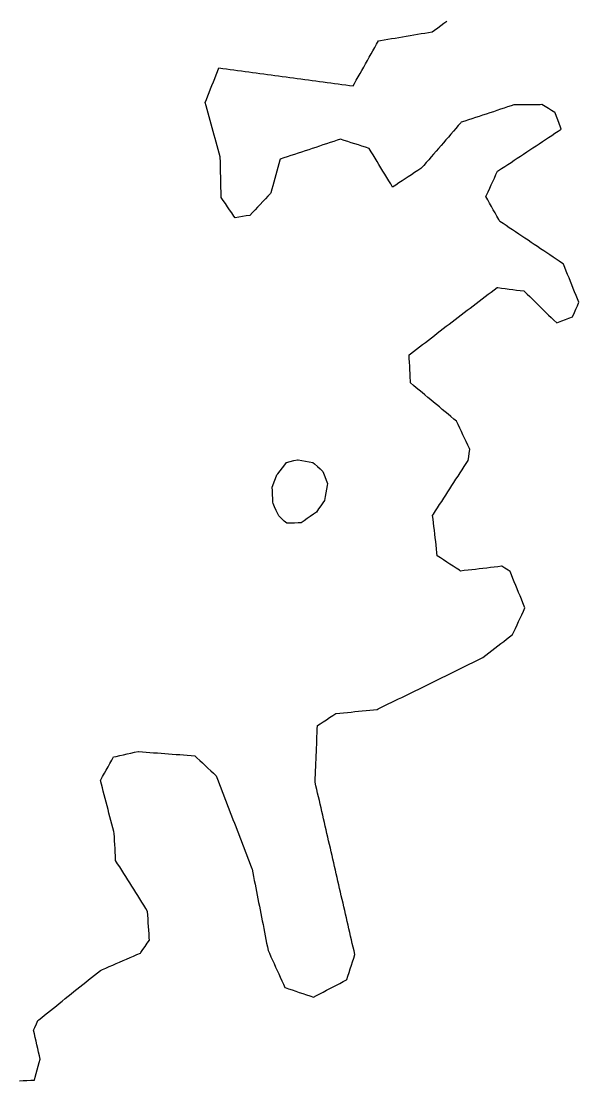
# Model space of a CAD drawing. Header units: millimetres. Extents: x 165 to 2352, y 1753 to 3323.
# Drawn here: x 684.1 to 832.4, y 1838.5 to 2120.2 of the extents above; entities that cross this region are included whole.
import ezdxf

# ---------------------------------------------------------------- set-up
doc = ezdxf.new("R2010")
doc.units = ezdxf.units.MM
for name, color, linetype in [('ALL_HOLES', 1, 'Continuous'), ('ALL_ISLANDS', 7, 'Continuous'), ('OUTLINE_ISLAND_01', 7, 'Continuous'), ('OUTLINE_ISLAND_01_HOLE_04', 1, 'Continuous')]:
    doc.layers.add(name, color=color, linetype=linetype)

msp = doc.modelspace()

# ---------------------------------------------------------------- linework, layer by layer
at = {"layer": 'ALL_HOLES'}
msp.add_lwpolyline([(754.6821, 2002.8555), (755.6469, 2003.1186), (756.6116, 2003.3817), (757.5764, 2003.6448), (757.7435, 2003.6154), (758.7285, 2003.4426), (759.7134, 2003.2697), (760.6984, 2003.0968), (761.6833, 2002.9239), (762.1337, 2002.5205), (762.8786, 2001.8533), (763.6235, 2001.1861), (764.3684, 2000.519), (764.5356, 2000.0755), (764.8886, 1999.1399), (765.2416, 1998.2042), (765.5945, 1997.2686), (765.5049, 1996.7682), (765.3287, 1995.7838), (765.1524, 1994.7995), (764.9761, 1993.8152), (764.7999, 1992.8308), (764.357, 1992.1947), (763.7856, 1991.3741), (763.2142, 1990.5534), (762.6428, 1989.7327), (762.6408, 1989.7313), (761.8231, 1989.1557), (761.0053, 1988.5802), (760.1876, 1988.0046), (759.3698, 1987.429), (758.5521, 1986.8534), (757.766, 1986.8284), (756.7665, 1986.7967), (755.767, 1986.765), (754.7675, 1986.7332), (754.0861, 1987.3431), (753.3409, 1988.0099), (752.5957, 1988.6768), (752.3304, 1989.2638), (751.9187, 1990.1751), (751.507, 1991.0864), (751.0952, 1991.9977), (751.0764, 1992.326), (751.019, 1993.3243), (750.9617, 1994.3227), (750.9043, 1995.321), (750.847, 1996.3194), (751.0304, 1996.7952), (751.3901, 1997.7283), (751.7498, 1998.6614), (752.1095, 1999.5944), (752.3481, 1999.897), (752.9675, 2000.6821), (753.5868, 2001.4672), (754.2062, 2002.2523)], close=True, dxfattribs=at)
at = {"layer": 'ALL_ISLANDS'}
msp.add_lwpolyline([(683.6343, 1838.5483), (684.6332, 1838.5964), (685.632, 1838.6444), (686.6308, 1838.6925), (687.6297, 1838.7406), (687.8379, 1839.5118), (688.0986, 1840.4772), (688.3593, 1841.4426), (688.62, 1842.4081), (688.8807, 1843.3735), (689.1414, 1844.3389), (688.9447, 1845.1898), (688.7194, 1846.1641), (688.4942, 1847.1384), (688.2689, 1848.1127), (688.0437, 1849.087), (687.8184, 1850.0613), (687.5932, 1851.0356), (687.3679, 1852.0099), (687.7091, 1852.7527), (688.1266, 1853.6614), (688.544, 1854.5701), (688.7737, 1854.7544), (689.5538, 1855.3801), (690.3338, 1856.0058), (691.1139, 1856.6315), (691.894, 1857.2572), (692.674, 1857.8829), (693.4541, 1858.5086), (694.2341, 1859.1343), (695.0142, 1859.76), (695.7943, 1860.3857), (696.5743, 1861.0114), (697.3544, 1861.6371), (698.1344, 1862.2629), (698.9145, 1862.8886), (699.6945, 1863.5143), (700.4746, 1864.14), (701.2547, 1864.7657), (702.0347, 1865.3914), (702.8148, 1866.0171), (703.5948, 1866.6428), (704.3749, 1867.2685), (705.1549, 1867.8942), (705.7047, 1868.1332), (706.6219, 1868.5317), (707.539, 1868.9303), (708.4561, 1869.3289), (709.3733, 1869.7275), (710.2904, 1870.1261), (711.2075, 1870.5247), (712.1247, 1870.9232), (713.0418, 1871.3218), (713.9589, 1871.7204), (714.8761, 1872.119), (715.7932, 1872.5176), (715.892, 1872.6574), (716.4692, 1873.4741), (717.0464, 1874.2907), (717.6235, 1875.1073), (718.2007, 1875.9239), (718.1606, 1876.5757), (718.0993, 1877.5739), (718.0379, 1878.572), (717.9766, 1879.5701), (717.9152, 1880.5682), (717.8539, 1881.5663), (717.7926, 1882.5644), (717.7312, 1883.5626), (717.2173, 1884.3789), (716.6846, 1885.2252), (716.1518, 1886.0714), (715.6191, 1886.9177), (715.0863, 1887.764), (714.5535, 1888.6102), (714.0208, 1889.4565), (713.488, 1890.3028), (712.9553, 1891.1491), (712.4225, 1891.9953), (711.8898, 1892.8416), (711.357, 1893.6879), (710.8243, 1894.5341), (710.2915, 1895.3804), (709.7588, 1896.2267), (709.226, 1897.073), (709.213, 1897.3231), (709.1612, 1898.3218), (709.1093, 1899.3205), (709.0575, 1900.3191), (709.0056, 1901.3178), (708.9537, 1902.3164), (708.9019, 1903.3151), (708.85, 1904.3137), (708.7109, 1904.847), (708.4584, 1905.8146), (708.2059, 1906.7822), (707.9533, 1907.7498), (707.7008, 1908.7174), (707.4483, 1909.685), (707.1958, 1910.6526), (706.9433, 1911.6202), (706.6908, 1912.5878), (706.4383, 1913.5554), (706.1858, 1914.523), (705.9333, 1915.4906), (705.6808, 1916.4582), (705.4283, 1917.4258), (705.1758, 1918.3934), (705.2534, 1918.5321), (705.7418, 1919.4048), (706.2301, 1920.2775), (706.7184, 1921.1501), (707.2067, 1922.0228), (707.695, 1922.8955), (708.1833, 1923.7681), (708.6716, 1924.6408), (709.338, 1924.7872), (710.3147, 1925.0018), (711.2914, 1925.2164), (712.2681, 1925.4311), (713.2448, 1925.6457), (714.2215, 1925.8603), (715.1982, 1926.0749), (715.3264, 1926.0652), (716.3236, 1925.9898), (717.3207, 1925.9144), (718.3179, 1925.839), (719.315, 1925.7635), (720.3122, 1925.6881), (721.3093, 1925.6127), (722.3065, 1925.5373), (723.3036, 1925.4619), (724.3008, 1925.3865), (725.2979, 1925.3111), (726.2951, 1925.2357), (727.2922, 1925.1603), (728.2894, 1925.0848), (729.2865, 1925.0094), (730.2837, 1924.934), (730.858, 1924.3939), (731.5865, 1923.7089), (732.315, 1923.0238), (733.0435, 1922.3387), (733.772, 1921.6537), (734.5005, 1920.9686), (735.2289, 1920.2836), (735.9574, 1919.5985), (736.112, 1919.1986), (736.4724, 1918.2658), (736.8329, 1917.333), (737.1933, 1916.4003), (737.5538, 1915.4675), (737.9142, 1914.5347), (738.2747, 1913.6019), (738.6351, 1912.6691), (738.9956, 1911.7364), (739.356, 1910.8036), (739.7164, 1909.8708), (740.0769, 1908.938), (740.4373, 1908.0052), (740.7978, 1907.0725), (741.1582, 1906.1397), (741.5187, 1905.2069), (741.8791, 1904.2741), (742.2396, 1903.3413), (742.6, 1902.4086), (742.9605, 1901.4758), (743.3209, 1900.543), (743.6814, 1899.6102), (744.0418, 1898.6774), (744.4023, 1897.7447), (744.7627, 1896.8119), (745.1232, 1895.8791), (745.4836, 1894.9463), (745.5181, 1894.7714), (745.7117, 1893.7903), (745.9053, 1892.8093), (746.0989, 1891.8282), (746.2925, 1890.8471), (746.4861, 1889.866), (746.6797, 1888.8849), (746.8733, 1887.9039), (747.0669, 1886.9228), (747.2604, 1885.9417), (747.454, 1884.9606), (747.6476, 1883.9795), (747.8412, 1882.9984), (748.0348, 1882.0174), (748.2284, 1881.0363), (748.422, 1880.0552), (748.6156, 1879.0741), (748.8092, 1878.093), (749.0028, 1877.1119), (749.1964, 1876.1309), (749.39, 1875.1498), (749.5835, 1874.1687), (749.7771, 1873.1876), (750.1195, 1872.437), (750.5345, 1871.5272), (750.9495, 1870.6174), (751.3645, 1869.7076), (751.7794, 1868.7977), (752.1944, 1867.8879), (752.6094, 1866.9781), (753.0244, 1866.0683), (753.4394, 1865.1584), (753.8544, 1864.2486), (754.2694, 1863.3388), (754.2746, 1863.337), (755.2218, 1863.0164), (756.169, 1862.6958), (757.1162, 1862.3751), (758.0634, 1862.0545), (759.0106, 1861.7339), (759.9578, 1861.4133), (760.905, 1861.0927), (761.8522, 1860.772), (762.6897, 1861.2088), (763.5763, 1861.6713), (764.4629, 1862.1338), (765.3496, 1862.5962), (766.2362, 1863.0587), (767.1228, 1863.5212), (768.0095, 1863.9836), (768.8961, 1864.4461), (769.7828, 1864.9086), (770.6694, 1865.371), (770.6963, 1865.4537), (771.0059, 1866.4045), (771.3155, 1867.3554), (771.6251, 1868.3063), (771.9347, 1869.2571), (772.2444, 1870.208), (772.554, 1871.1589), (772.8636, 1872.1097), (772.853, 1872.1555), (772.6282, 1873.1299), (772.4033, 1874.1043), (772.1785, 1875.0787), (771.9536, 1876.0531), (771.7287, 1877.0275), (771.5039, 1878.0019), (771.279, 1878.9763), (771.0542, 1879.9507), (770.8293, 1880.9251), (770.6045, 1881.8994), (770.3796, 1882.8738), (770.1548, 1883.8482), (769.9299, 1884.8226), (769.7051, 1885.797), (769.4802, 1886.7714), (769.2554, 1887.7458), (769.0305, 1888.7202), (768.8057, 1889.6946), (768.5808, 1890.669), (768.3559, 1891.6434), (768.1311, 1892.6178), (767.9062, 1893.5922), (767.6814, 1894.5665), (767.4565, 1895.5409), (767.2317, 1896.5153), (767.0068, 1897.4897), (766.782, 1898.4641), (766.5571, 1899.4385), (766.3323, 1900.4129), (766.1074, 1901.3873), (765.8826, 1902.3617), (765.6577, 1903.3361), (765.4329, 1904.3105), (765.208, 1905.2849), (764.9831, 1906.2593), (764.7583, 1907.2337), (764.5334, 1908.208), (764.3086, 1909.1824), (764.0837, 1910.1568), (763.8589, 1911.1312), (763.634, 1912.1056), (763.4092, 1913.08), (763.1843, 1914.0544), (762.9595, 1915.0288), (762.7346, 1916.0032), (762.5098, 1916.9776), (762.2849, 1917.952), (762.2872, 1918.0084), (762.3285, 1919.0076), (762.3698, 1920.0067), (762.411, 1921.0059), (762.4523, 1922.005), (762.4936, 1923.0042), (762.5349, 1924.0033), (762.5761, 1925.0025), (762.6174, 1926.0016), (762.6587, 1927.0008), (762.6999, 1927.9999), (762.7412, 1928.9991), (762.7825, 1929.9982), (762.8237, 1930.9973), (762.865, 1931.9965), (762.9063, 1932.9956), (763.6185, 1933.4541), (764.4594, 1933.9954), (765.3002, 1934.5366), (766.1411, 1935.0779), (766.9819, 1935.6192), (767.8228, 1936.1604), (767.8702, 1936.1652), (768.8651, 1936.266), (769.86, 1936.3668), (770.8549, 1936.4676), (771.8498, 1936.5684), (772.8448, 1936.6692), (773.8397, 1936.77), (774.8346, 1936.8708), (775.8295, 1936.9716), (776.8244, 1937.0724), (777.8193, 1937.1732), (778.8142, 1937.274), (779.0557, 1937.3924), (779.9537, 1937.8324), (780.8517, 1938.2724), (781.7497, 1938.7124), (782.6477, 1939.1524), (783.5457, 1939.5924), (784.4437, 1940.0324), (785.3417, 1940.4724), (786.2397, 1940.9124), (787.1377, 1941.3524), (788.0357, 1941.7924), (788.9337, 1942.2324), (789.8317, 1942.6724), (790.7297, 1943.1124), (791.6277, 1943.5524), (792.5257, 1943.9924), (793.4237, 1944.4324), (794.3217, 1944.8724), (795.2197, 1945.3124), (796.1177, 1945.7524), (797.0157, 1946.1924), (797.9137, 1946.6325), (798.8117, 1947.0725), (799.7097, 1947.5125), (800.6077, 1947.9525), (801.5057, 1948.3925), (802.4037, 1948.8325), (803.3017, 1949.2725), (804.1996, 1949.7125), (805.0976, 1950.1525), (805.9956, 1950.5925), (806.8936, 1951.0325), (806.9213, 1951.054), (807.7101, 1951.6687), (808.4989, 1952.2834), (809.2876, 1952.898), (810.0764, 1953.5127), (810.8652, 1954.1274), (811.654, 1954.742), (812.4428, 1955.3567), (813.2316, 1955.9714), (814.0204, 1956.586), (814.8091, 1957.2007), (815.1406, 1957.9067), (815.5655, 1958.8119), (815.9905, 1959.7171), (816.4154, 1960.6223), (816.8404, 1961.5275), (817.2653, 1962.4328), (817.6903, 1963.338), (818.1152, 1964.2432), (817.9378, 1964.6741), (817.5572, 1965.5988), (817.1765, 1966.5235), (816.7958, 1967.4483), (816.4152, 1968.373), (816.0345, 1969.2977), (815.6539, 1970.2224), (815.2732, 1971.1471), (814.8926, 1972.0718), (814.5119, 1972.9966), (814.1312, 1973.9213), (813.632, 1974.2348), (812.7851, 1974.7666), (811.9383, 1975.2984), (811.9052, 1975.2946), (810.9118, 1975.1801), (809.9184, 1975.0656), (808.925, 1974.9511), (807.9315, 1974.8365), (806.9381, 1974.722), (805.9447, 1974.6075), (804.9513, 1974.493), (803.9579, 1974.3785), (802.9644, 1974.264), (801.971, 1974.1494), (800.9776, 1974.0349), (800.6528, 1974.2471), (799.8157, 1974.7942), (798.9786, 1975.3412), (798.1415, 1975.8882), (797.3043, 1976.4352), (796.4672, 1976.9822), (795.6301, 1977.5292), (794.793, 1978.0762), (794.6966, 1978.9102), (794.5819, 1979.9035), (794.4671, 1980.8969), (794.3524, 1981.8903), (794.2376, 1982.8837), (794.1229, 1983.8771), (794.0081, 1984.8705), (793.8934, 1985.8639), (793.7786, 1986.8573), (793.6639, 1987.8507), (793.5491, 1988.8441), (793.7786, 1989.1985), (794.3222, 1990.0379), (794.8657, 1990.8773), (795.4092, 1991.7167), (795.9527, 1992.5561), (796.4963, 1993.3955), (797.0398, 1994.2349), (797.5833, 1995.0742), (798.1269, 1995.9136), (798.6704, 1996.753), (799.2139, 1997.5924), (799.7575, 1998.4318), (800.301, 1999.2712), (800.8445, 2000.1106), (801.3881, 2000.95), (801.9316, 2001.7894), (802.4751, 2002.6287), (803.0187, 2003.4681), (803.1576, 2004.3871), (803.3071, 2005.3759), (803.4566, 2006.3646), (803.3272, 2006.6376), (802.899, 2007.5412), (802.4707, 2008.4449), (802.0424, 2009.3485), (801.6141, 2010.2522), (801.1858, 2011.1558), (800.7576, 2012.0594), (800.3293, 2012.9631), (799.901, 2013.8667), (799.1952, 2014.4528), (798.4258, 2015.0916), (797.6564, 2015.7304), (796.887, 2016.3692), (796.1176, 2017.0079), (795.3482, 2017.6467), (794.5789, 2018.2855), (793.8095, 2018.9243), (793.0401, 2019.5631), (792.2707, 2020.2019), (791.5013, 2020.8407), (790.732, 2021.4795), (789.9626, 2022.1183), (789.1932, 2022.757), (788.4238, 2023.3958), (787.6544, 2024.0346), (787.6306, 2024.5318), (787.5826, 2025.5306), (787.5346, 2026.5295), (787.4867, 2027.5283), (787.4387, 2028.5272), (787.3907, 2029.526), (787.3428, 2030.5249), (787.2948, 2031.5237), (787.6451, 2031.7919), (788.4392, 2032.3996), (789.2334, 2033.0074), (790.0275, 2033.6152), (790.8216, 2034.223), (791.6157, 2034.8307), (792.4098, 2035.4385), (793.2039, 2036.0463), (793.998, 2036.6541), (794.7921, 2037.2618), (795.5862, 2037.8696), (796.3803, 2038.4774), (797.1744, 2039.0852), (797.9686, 2039.6929), (798.7627, 2040.3007), (799.5568, 2040.9085), (800.3509, 2041.5163), (801.145, 2042.124), (801.9391, 2042.7318), (802.7332, 2043.3396), (803.5273, 2043.9474), (804.3214, 2044.5551), (805.1155, 2045.1629), (805.9096, 2045.7707), (806.7038, 2046.3785), (807.4979, 2046.9862), (808.292, 2047.594), (809.0861, 2048.2018), (809.8802, 2048.8096), (810.6743, 2049.4173), (810.9003, 2049.3879), (811.8919, 2049.2588), (812.8835, 2049.1296), (813.8751, 2049.0005), (814.8668, 2048.8713), (815.8584, 2048.7422), (816.85, 2048.613), (817.8416, 2048.4839), (817.9537, 2048.3746), (818.6696, 2047.6764), (819.3854, 2046.9781), (820.1013, 2046.2799), (820.8172, 2045.5817), (821.5331, 2044.8835), (822.2489, 2044.1852), (822.9648, 2043.487), (823.6807, 2042.7888), (824.3966, 2042.0906), (825.1124, 2041.3923), (825.8283, 2040.6941), (826.5442, 2039.9959), (827.0042, 2040.1676), (827.9411, 2040.5172), (828.878, 2040.8668), (829.8149, 2041.2164), (830.7518, 2041.566), (830.8551, 2041.8062), (831.2501, 2042.7249), (831.645, 2043.6436), (832.04, 2044.5623), (832.435, 2045.481), (832.0766, 2046.3697), (831.7026, 2047.2971), (831.3286, 2048.2246), (830.9546, 2049.152), (830.5806, 2050.0794), (830.2066, 2051.0068), (829.8326, 2051.9343), (829.4586, 2052.8617), (829.0846, 2053.7891), (828.7106, 2054.7165), (828.3365, 2055.644), (828.0661, 2055.8253), (827.2355, 2056.3822), (826.4049, 2056.9391), (825.5743, 2057.496), (824.7437, 2058.0528), (823.9131, 2058.6097), (823.0825, 2059.1666), (822.2519, 2059.7235), (821.4213, 2060.2804), (820.5907, 2060.8373), (819.7601, 2061.3941), (818.9296, 2061.951), (818.099, 2062.5079), (817.2684, 2063.0648), (816.4378, 2063.6217), (815.6072, 2064.1785), (814.7766, 2064.7354), (813.946, 2065.2923), (813.1154, 2065.8492), (812.2848, 2066.4061), (811.4542, 2066.963), (811.1599, 2067.4824), (810.6668, 2068.3524), (810.1738, 2069.2224), (809.6807, 2070.0924), (809.1877, 2070.9624), (808.6946, 2071.8324), (808.2016, 2072.7024), (807.7085, 2073.5724), (807.886, 2073.9568), (808.3052, 2074.8647), (808.7243, 2075.7726), (809.1435, 2076.6805), (809.5626, 2077.5885), (809.9818, 2078.4964), (810.4009, 2079.4043), (810.8201, 2080.3122), (811.0584, 2080.4696), (811.8929, 2081.0205), (812.7274, 2081.5715), (813.5619, 2082.1225), (814.3965, 2082.6735), (815.231, 2083.2245), (816.0655, 2083.7755), (816.9, 2084.3264), (817.7345, 2084.8774), (818.569, 2085.4284), (819.4036, 2085.9794), (820.2381, 2086.5304), (821.0726, 2087.0814), (821.9071, 2087.6323), (822.7416, 2088.1833), (823.5761, 2088.7343), (824.4107, 2089.2853), (825.2452, 2089.8363), (826.0797, 2090.3873), (826.9142, 2090.9382), (827.7487, 2091.4892), (827.5448, 2092.0512), (827.2037, 2092.9912), (826.8626, 2093.9312), (826.5215, 2094.8713), (826.1804, 2095.8113), (826.0269, 2095.9059), (825.1757, 2096.4306), (824.3244, 2096.9554), (823.4731, 2097.4801), (822.6219, 2098.0049), (822.1111, 2097.9997), (821.1112, 2097.9895), (820.1112, 2097.9794), (819.1113, 2097.9692), (818.1113, 2097.959), (817.1114, 2097.9489), (816.1114, 2097.9387), (815.1115, 2097.9286), (814.4437, 2097.7078), (813.4942, 2097.3939), (812.5448, 2097.08), (811.5953, 2096.766), (810.6459, 2096.4521), (809.6964, 2096.1382), (808.747, 2095.8243), (807.7975, 2095.5104), (806.8481, 2095.1965), (805.8986, 2094.8826), (804.9492, 2094.5686), (803.9997, 2094.2547), (803.0503, 2093.9408), (802.1008, 2093.6269), (801.1514, 2093.313), (801.0354, 2093.1798), (800.3787, 2092.4257), (799.7219, 2091.6716), (799.0652, 2090.9175), (798.4085, 2090.1633), (797.7517, 2089.4092), (797.095, 2088.6551), (796.4383, 2087.901), (795.7815, 2087.1468), (795.1248, 2086.3927), (794.4681, 2085.6386), (793.8113, 2084.8845), (793.1546, 2084.1303), (792.4979, 2083.3762), (791.8411, 2082.6221), (791.1844, 2081.868), (790.5277, 2081.1138), (790.4201, 2081.043), (789.585, 2080.4929), (788.75, 2079.9428), (787.9149, 2079.3926), (787.0798, 2078.8425), (786.2447, 2078.2924), (785.4096, 2077.7423), (784.5745, 2077.1922), (783.7394, 2076.6421), (782.9043, 2076.0919), (782.3879, 2076.9434), (781.8694, 2077.7984), (781.3508, 2078.6534), (780.8322, 2079.5085), (780.3136, 2080.3635), (779.7951, 2081.2185), (779.2765, 2082.0736), (778.7579, 2082.9286), (778.2393, 2083.7836), (777.7208, 2084.6387), (777.2022, 2085.4937), (776.6836, 2086.3487), (776.6523, 2086.3589), (775.7011, 2086.6676), (774.7499, 2086.9762), (773.7988, 2087.2849), (772.8476, 2087.5935), (771.8964, 2087.9022), (770.9452, 2088.2109), (769.9941, 2088.5195), (769.0429, 2088.8282), (768.1766, 2088.5423), (767.227, 2088.2289), (766.2774, 2087.9155), (765.3278, 2087.602), (764.3782, 2087.2886), (763.4285, 2086.9752), (762.4789, 2086.6618), (761.5293, 2086.3484), (760.5797, 2086.035), (759.6301, 2085.7215), (758.6805, 2085.4081), (757.7308, 2085.0947), (756.7812, 2084.7813), (755.8316, 2084.4679), (754.882, 2084.1545), (753.9324, 2083.8411), (752.9828, 2083.5276), (752.9004, 2083.2255), (752.6375, 2082.2607), (752.3746, 2081.2958), (752.1116, 2080.331), (751.8487, 2079.3662), (751.5858, 2078.4014), (751.3228, 2077.4366), (751.0599, 2076.4718), (750.797, 2075.507), (750.5341, 2074.5421), (750.4201, 2074.4206), (749.7361, 2073.6911), (749.0521, 2072.9616), (748.3681, 2072.2321), (747.6842, 2071.5026), (747.0002, 2070.7731), (746.3162, 2070.0436), (745.6322, 2069.3141), (744.9482, 2068.5846), (744.9427, 2068.5837), (743.9561, 2068.4201), (742.9696, 2068.2566), (741.9831, 2068.093), (740.9965, 2067.9295), (740.6757, 2068.4011), (740.1133, 2069.2279), (739.5509, 2070.0548), (738.9884, 2070.8816), (738.426, 2071.7085), (737.8636, 2072.5353), (737.3011, 2073.3622), (737.2888, 2073.9074), (737.2662, 2074.9071), (737.2435, 2075.9069), (737.2209, 2076.9066), (737.1983, 2077.9064), (737.1756, 2078.9061), (737.153, 2079.9059), (737.1304, 2080.9056), (737.1077, 2081.9053), (737.0851, 2082.9051), (737.0624, 2083.9048), (736.9971, 2084.1447), (736.7343, 2085.1095), (736.4714, 2086.0743), (736.2086, 2087.0392), (735.9458, 2088.004), (735.6829, 2088.9689), (735.4201, 2089.9337), (735.1573, 2090.8985), (734.8944, 2091.8634), (734.6316, 2092.8282), (734.3688, 2093.7931), (734.1059, 2094.7579), (733.8431, 2095.7227), (733.5803, 2096.6876), (733.3174, 2097.6524), (733.0546, 2098.6173), (733.3668, 2099.404), (733.7356, 2100.3335), (734.1044, 2101.2631), (734.4732, 2102.1926), (734.842, 2103.1221), (735.2108, 2104.0516), (735.5796, 2104.9811), (735.9484, 2105.9106), (736.3172, 2106.8401), (736.686, 2107.7696), (736.7111, 2107.7662), (737.7023, 2107.6338), (738.6935, 2107.5014), (739.6847, 2107.369), (740.6759, 2107.2366), (741.6671, 2107.1042), (742.6583, 2106.9718), (743.6495, 2106.8394), (744.6407, 2106.707), (745.6319, 2106.5745), (746.6231, 2106.4421), (747.6143, 2106.3097), (748.6055, 2106.1773), (749.5967, 2106.0449), (750.5879, 2105.9125), (751.5791, 2105.7801), (752.5702, 2105.6477), (753.5614, 2105.5153), (754.5526, 2105.3828), (755.5438, 2105.2504), (756.535, 2105.118), (757.5262, 2104.9856), (758.5174, 2104.8532), (759.5086, 2104.7208), (760.4998, 2104.5884), (761.491, 2104.456), (762.4822, 2104.3236), (763.4734, 2104.1911), (764.4646, 2104.0587), (765.4558, 2103.9263), (766.447, 2103.7939), (767.4382, 2103.6615), (768.4294, 2103.5291), (769.4206, 2103.3967), (770.4118, 2103.2643), (771.403, 2103.1319), (772.3941, 2102.9994), (772.7558, 2103.6417), (773.2465, 2104.5131), (773.7371, 2105.3844), (774.2277, 2106.2558), (774.7184, 2107.1272), (775.209, 2107.9985), (775.6997, 2108.8699), (776.1903, 2109.7412), (776.681, 2110.6126), (777.1716, 2111.4839), (777.6623, 2112.3553), (778.1529, 2113.2267), (778.6436, 2114.098), (779.1342, 2114.9694), (779.6395, 2115.0543), (780.6257, 2115.2201), (781.6118, 2115.3859), (782.598, 2115.5517), (783.5841, 2115.7175), (784.5703, 2115.8833), (785.5565, 2116.0491), (786.5426, 2116.2149), (787.5288, 2116.3807), (788.5149, 2116.5465), (789.5011, 2116.7123), (790.4873, 2116.8781), (791.4734, 2117.0439), (792.4596, 2117.2097), (793.4457, 2117.3755), (794.0824, 2117.8466), (794.8862, 2118.4415), (795.69, 2119.0364), (796.4939, 2119.6312), (797.2977, 2120.2261)], dxfattribs=at)
at = {"layer": 'OUTLINE_ISLAND_01'}
msp.add_lwpolyline([(683.6343, 1838.5483), (684.6332, 1838.5964), (685.632, 1838.6444), (686.6308, 1838.6925), (687.6297, 1838.7406), (687.8379, 1839.5118), (688.0986, 1840.4772), (688.3593, 1841.4426), (688.62, 1842.4081), (688.8807, 1843.3735), (689.1414, 1844.3389), (688.9447, 1845.1898), (688.7194, 1846.1641), (688.4942, 1847.1384), (688.2689, 1848.1127), (688.0437, 1849.087), (687.8184, 1850.0613), (687.5932, 1851.0356), (687.3679, 1852.0099), (687.7091, 1852.7527), (688.1266, 1853.6614), (688.544, 1854.5701), (688.7737, 1854.7544), (689.5538, 1855.3801), (690.3338, 1856.0058), (691.1139, 1856.6315), (691.894, 1857.2572), (692.674, 1857.8829), (693.4541, 1858.5086), (694.2341, 1859.1343), (695.0142, 1859.76), (695.7943, 1860.3857), (696.5743, 1861.0114), (697.3544, 1861.6371), (698.1344, 1862.2629), (698.9145, 1862.8886), (699.6945, 1863.5143), (700.4746, 1864.14), (701.2547, 1864.7657), (702.0347, 1865.3914), (702.8148, 1866.0171), (703.5948, 1866.6428), (704.3749, 1867.2685), (705.1549, 1867.8942), (705.7047, 1868.1332), (706.6219, 1868.5317), (707.539, 1868.9303), (708.4561, 1869.3289), (709.3733, 1869.7275), (710.2904, 1870.1261), (711.2075, 1870.5247), (712.1247, 1870.9232), (713.0418, 1871.3218), (713.9589, 1871.7204), (714.8761, 1872.119), (715.7932, 1872.5176), (715.892, 1872.6574), (716.4692, 1873.4741), (717.0464, 1874.2907), (717.6235, 1875.1073), (718.2007, 1875.9239), (718.1606, 1876.5757), (718.0993, 1877.5739), (718.0379, 1878.572), (717.9766, 1879.5701), (717.9152, 1880.5682), (717.8539, 1881.5663), (717.7926, 1882.5644), (717.7312, 1883.5626), (717.2173, 1884.3789), (716.6846, 1885.2252), (716.1518, 1886.0714), (715.6191, 1886.9177), (715.0863, 1887.764), (714.5535, 1888.6102), (714.0208, 1889.4565), (713.488, 1890.3028), (712.9553, 1891.1491), (712.4225, 1891.9953), (711.8898, 1892.8416), (711.357, 1893.6879), (710.8243, 1894.5341), (710.2915, 1895.3804), (709.7588, 1896.2267), (709.226, 1897.073), (709.213, 1897.3231), (709.1612, 1898.3218), (709.1093, 1899.3205), (709.0575, 1900.3191), (709.0056, 1901.3178), (708.9537, 1902.3164), (708.9019, 1903.3151), (708.85, 1904.3137), (708.7109, 1904.847), (708.4584, 1905.8146), (708.2059, 1906.7822), (707.9533, 1907.7498), (707.7008, 1908.7174), (707.4483, 1909.685), (707.1958, 1910.6526), (706.9433, 1911.6202), (706.6908, 1912.5878), (706.4383, 1913.5554), (706.1858, 1914.523), (705.9333, 1915.4906), (705.6808, 1916.4582), (705.4283, 1917.4258), (705.1758, 1918.3934), (705.2534, 1918.5321), (705.7418, 1919.4048), (706.2301, 1920.2775), (706.7184, 1921.1501), (707.2067, 1922.0228), (707.695, 1922.8955), (708.1833, 1923.7681), (708.6716, 1924.6408), (709.338, 1924.7872), (710.3147, 1925.0018), (711.2914, 1925.2164), (712.2681, 1925.4311), (713.2448, 1925.6457), (714.2215, 1925.8603), (715.1982, 1926.0749), (715.3264, 1926.0652), (716.3236, 1925.9898), (717.3207, 1925.9144), (718.3179, 1925.839), (719.315, 1925.7635), (720.3122, 1925.6881), (721.3093, 1925.6127), (722.3065, 1925.5373), (723.3036, 1925.4619), (724.3008, 1925.3865), (725.2979, 1925.3111), (726.2951, 1925.2357), (727.2922, 1925.1603), (728.2894, 1925.0848), (729.2865, 1925.0094), (730.2837, 1924.934), (730.858, 1924.3939), (731.5865, 1923.7089), (732.315, 1923.0238), (733.0435, 1922.3387), (733.772, 1921.6537), (734.5005, 1920.9686), (735.2289, 1920.2836), (735.9574, 1919.5985), (736.112, 1919.1986), (736.4724, 1918.2658), (736.8329, 1917.333), (737.1933, 1916.4003), (737.5538, 1915.4675), (737.9142, 1914.5347), (738.2747, 1913.6019), (738.6351, 1912.6691), (738.9956, 1911.7364), (739.356, 1910.8036), (739.7164, 1909.8708), (740.0769, 1908.938), (740.4373, 1908.0052), (740.7978, 1907.0725), (741.1582, 1906.1397), (741.5187, 1905.2069), (741.8791, 1904.2741), (742.2396, 1903.3413), (742.6, 1902.4086), (742.9605, 1901.4758), (743.3209, 1900.543), (743.6814, 1899.6102), (744.0418, 1898.6774), (744.4023, 1897.7447), (744.7627, 1896.8119), (745.1232, 1895.8791), (745.4836, 1894.9463), (745.5181, 1894.7714), (745.7117, 1893.7903), (745.9053, 1892.8093), (746.0989, 1891.8282), (746.2925, 1890.8471), (746.4861, 1889.866), (746.6797, 1888.8849), (746.8733, 1887.9039), (747.0669, 1886.9228), (747.2604, 1885.9417), (747.454, 1884.9606), (747.6476, 1883.9795), (747.8412, 1882.9984), (748.0348, 1882.0174), (748.2284, 1881.0363), (748.422, 1880.0552), (748.6156, 1879.0741), (748.8092, 1878.093), (749.0028, 1877.1119), (749.1964, 1876.1309), (749.39, 1875.1498), (749.5835, 1874.1687), (749.7771, 1873.1876), (750.1195, 1872.437), (750.5345, 1871.5272), (750.9495, 1870.6174), (751.3645, 1869.7076), (751.7794, 1868.7977), (752.1944, 1867.8879), (752.6094, 1866.9781), (753.0244, 1866.0683), (753.4394, 1865.1584), (753.8544, 1864.2486), (754.2694, 1863.3388), (754.2746, 1863.337), (755.2218, 1863.0164), (756.169, 1862.6958), (757.1162, 1862.3751), (758.0634, 1862.0545), (759.0106, 1861.7339), (759.9578, 1861.4133), (760.905, 1861.0927), (761.8522, 1860.772), (762.6897, 1861.2088), (763.5763, 1861.6713), (764.4629, 1862.1338), (765.3496, 1862.5962), (766.2362, 1863.0587), (767.1228, 1863.5212), (768.0095, 1863.9836), (768.8961, 1864.4461), (769.7828, 1864.9086), (770.6694, 1865.371), (770.6963, 1865.4537), (771.0059, 1866.4045), (771.3155, 1867.3554), (771.6251, 1868.3063), (771.9347, 1869.2571), (772.2444, 1870.208), (772.554, 1871.1589), (772.8636, 1872.1097), (772.853, 1872.1555), (772.6282, 1873.1299), (772.4033, 1874.1043), (772.1785, 1875.0787), (771.9536, 1876.0531), (771.7287, 1877.0275), (771.5039, 1878.0019), (771.279, 1878.9763), (771.0542, 1879.9507), (770.8293, 1880.9251), (770.6045, 1881.8994), (770.3796, 1882.8738), (770.1548, 1883.8482), (769.9299, 1884.8226), (769.7051, 1885.797), (769.4802, 1886.7714), (769.2554, 1887.7458), (769.0305, 1888.7202), (768.8057, 1889.6946), (768.5808, 1890.669), (768.3559, 1891.6434), (768.1311, 1892.6178), (767.9062, 1893.5922), (767.6814, 1894.5665), (767.4565, 1895.5409), (767.2317, 1896.5153), (767.0068, 1897.4897), (766.782, 1898.4641), (766.5571, 1899.4385), (766.3323, 1900.4129), (766.1074, 1901.3873), (765.8826, 1902.3617), (765.6577, 1903.3361), (765.4329, 1904.3105), (765.208, 1905.2849), (764.9831, 1906.2593), (764.7583, 1907.2337), (764.5334, 1908.208), (764.3086, 1909.1824), (764.0837, 1910.1568), (763.8589, 1911.1312), (763.634, 1912.1056), (763.4092, 1913.08), (763.1843, 1914.0544), (762.9595, 1915.0288), (762.7346, 1916.0032), (762.5098, 1916.9776), (762.2849, 1917.952), (762.2872, 1918.0084), (762.3285, 1919.0076), (762.3698, 1920.0067), (762.411, 1921.0059), (762.4523, 1922.005), (762.4936, 1923.0042), (762.5349, 1924.0033), (762.5761, 1925.0025), (762.6174, 1926.0016), (762.6587, 1927.0008), (762.6999, 1927.9999), (762.7412, 1928.9991), (762.7825, 1929.9982), (762.8237, 1930.9973), (762.865, 1931.9965), (762.9063, 1932.9956), (763.6185, 1933.4541), (764.4594, 1933.9954), (765.3002, 1934.5366), (766.1411, 1935.0779), (766.9819, 1935.6192), (767.8228, 1936.1604), (767.8702, 1936.1652), (768.8651, 1936.266), (769.86, 1936.3668), (770.8549, 1936.4676), (771.8498, 1936.5684), (772.8448, 1936.6692), (773.8397, 1936.77), (774.8346, 1936.8708), (775.8295, 1936.9716), (776.8244, 1937.0724), (777.8193, 1937.1732), (778.8142, 1937.274), (779.0557, 1937.3924), (779.9537, 1937.8324), (780.8517, 1938.2724), (781.7497, 1938.7124), (782.6477, 1939.1524), (783.5457, 1939.5924), (784.4437, 1940.0324), (785.3417, 1940.4724), (786.2397, 1940.9124), (787.1377, 1941.3524), (788.0357, 1941.7924), (788.9337, 1942.2324), (789.8317, 1942.6724), (790.7297, 1943.1124), (791.6277, 1943.5524), (792.5257, 1943.9924), (793.4237, 1944.4324), (794.3217, 1944.8724), (795.2197, 1945.3124), (796.1177, 1945.7524), (797.0157, 1946.1924), (797.9137, 1946.6325), (798.8117, 1947.0725), (799.7097, 1947.5125), (800.6077, 1947.9525), (801.5057, 1948.3925), (802.4037, 1948.8325), (803.3017, 1949.2725), (804.1996, 1949.7125), (805.0976, 1950.1525), (805.9956, 1950.5925), (806.8936, 1951.0325), (806.9213, 1951.054), (807.7101, 1951.6687), (808.4989, 1952.2834), (809.2876, 1952.898), (810.0764, 1953.5127), (810.8652, 1954.1274), (811.654, 1954.742), (812.4428, 1955.3567), (813.2316, 1955.9714), (814.0204, 1956.586), (814.8091, 1957.2007), (815.1406, 1957.9067), (815.5655, 1958.8119), (815.9905, 1959.7171), (816.4154, 1960.6223), (816.8404, 1961.5275), (817.2653, 1962.4328), (817.6903, 1963.338), (818.1152, 1964.2432), (817.9378, 1964.6741), (817.5572, 1965.5988), (817.1765, 1966.5235), (816.7958, 1967.4483), (816.4152, 1968.373), (816.0345, 1969.2977), (815.6539, 1970.2224), (815.2732, 1971.1471), (814.8926, 1972.0718), (814.5119, 1972.9966), (814.1312, 1973.9213), (813.632, 1974.2348), (812.7851, 1974.7666), (811.9383, 1975.2984), (811.9052, 1975.2946), (810.9118, 1975.1801), (809.9184, 1975.0656), (808.925, 1974.9511), (807.9315, 1974.8365), (806.9381, 1974.722), (805.9447, 1974.6075), (804.9513, 1974.493), (803.9579, 1974.3785), (802.9644, 1974.264), (801.971, 1974.1494), (800.9776, 1974.0349), (800.6528, 1974.2471), (799.8157, 1974.7942), (798.9786, 1975.3412), (798.1415, 1975.8882), (797.3043, 1976.4352), (796.4672, 1976.9822), (795.6301, 1977.5292), (794.793, 1978.0762), (794.6966, 1978.9102), (794.5819, 1979.9035), (794.4671, 1980.8969), (794.3524, 1981.8903), (794.2376, 1982.8837), (794.1229, 1983.8771), (794.0081, 1984.8705), (793.8934, 1985.8639), (793.7786, 1986.8573), (793.6639, 1987.8507), (793.5491, 1988.8441), (793.7786, 1989.1985), (794.3222, 1990.0379), (794.8657, 1990.8773), (795.4092, 1991.7167), (795.9527, 1992.5561), (796.4963, 1993.3955), (797.0398, 1994.2349), (797.5833, 1995.0742), (798.1269, 1995.9136), (798.6704, 1996.753), (799.2139, 1997.5924), (799.7575, 1998.4318), (800.301, 1999.2712), (800.8445, 2000.1106), (801.3881, 2000.95), (801.9316, 2001.7894), (802.4751, 2002.6287), (803.0187, 2003.4681), (803.1576, 2004.3871), (803.3071, 2005.3759), (803.4566, 2006.3646), (803.3272, 2006.6376), (802.899, 2007.5412), (802.4707, 2008.4449), (802.0424, 2009.3485), (801.6141, 2010.2522), (801.1858, 2011.1558), (800.7576, 2012.0594), (800.3293, 2012.9631), (799.901, 2013.8667), (799.1952, 2014.4528), (798.4258, 2015.0916), (797.6564, 2015.7304), (796.887, 2016.3692), (796.1176, 2017.0079), (795.3482, 2017.6467), (794.5789, 2018.2855), (793.8095, 2018.9243), (793.0401, 2019.5631), (792.2707, 2020.2019), (791.5013, 2020.8407), (790.732, 2021.4795), (789.9626, 2022.1183), (789.1932, 2022.757), (788.4238, 2023.3958), (787.6544, 2024.0346), (787.6306, 2024.5318), (787.5826, 2025.5306), (787.5346, 2026.5295), (787.4867, 2027.5283), (787.4387, 2028.5272), (787.3907, 2029.526), (787.3428, 2030.5249), (787.2948, 2031.5237), (787.6451, 2031.7919), (788.4392, 2032.3996), (789.2334, 2033.0074), (790.0275, 2033.6152), (790.8216, 2034.223), (791.6157, 2034.8307), (792.4098, 2035.4385), (793.2039, 2036.0463), (793.998, 2036.6541), (794.7921, 2037.2618), (795.5862, 2037.8696), (796.3803, 2038.4774), (797.1744, 2039.0852), (797.9686, 2039.6929), (798.7627, 2040.3007), (799.5568, 2040.9085), (800.3509, 2041.5163), (801.145, 2042.124), (801.9391, 2042.7318), (802.7332, 2043.3396), (803.5273, 2043.9474), (804.3214, 2044.5551), (805.1155, 2045.1629), (805.9096, 2045.7707), (806.7038, 2046.3785), (807.4979, 2046.9862), (808.292, 2047.594), (809.0861, 2048.2018), (809.8802, 2048.8096), (810.6743, 2049.4173), (810.9003, 2049.3879), (811.8919, 2049.2588), (812.8835, 2049.1296), (813.8751, 2049.0005), (814.8668, 2048.8713), (815.8584, 2048.7422), (816.85, 2048.613), (817.8416, 2048.4839), (817.9537, 2048.3746), (818.6696, 2047.6764), (819.3854, 2046.9781), (820.1013, 2046.2799), (820.8172, 2045.5817), (821.5331, 2044.8835), (822.2489, 2044.1852), (822.9648, 2043.487), (823.6807, 2042.7888), (824.3966, 2042.0906), (825.1124, 2041.3923), (825.8283, 2040.6941), (826.5442, 2039.9959), (827.0042, 2040.1676), (827.9411, 2040.5172), (828.878, 2040.8668), (829.8149, 2041.2164), (830.7518, 2041.566), (830.8551, 2041.8062), (831.2501, 2042.7249), (831.645, 2043.6436), (832.04, 2044.5623), (832.435, 2045.481), (832.0766, 2046.3697), (831.7026, 2047.2971), (831.3286, 2048.2246), (830.9546, 2049.152), (830.5806, 2050.0794), (830.2066, 2051.0068), (829.8326, 2051.9343), (829.4586, 2052.8617), (829.0846, 2053.7891), (828.7106, 2054.7165), (828.3365, 2055.644), (828.0661, 2055.8253), (827.2355, 2056.3822), (826.4049, 2056.9391), (825.5743, 2057.496), (824.7437, 2058.0528), (823.9131, 2058.6097), (823.0825, 2059.1666), (822.2519, 2059.7235), (821.4213, 2060.2804), (820.5907, 2060.8373), (819.7601, 2061.3941), (818.9296, 2061.951), (818.099, 2062.5079), (817.2684, 2063.0648), (816.4378, 2063.6217), (815.6072, 2064.1785), (814.7766, 2064.7354), (813.946, 2065.2923), (813.1154, 2065.8492), (812.2848, 2066.4061), (811.4542, 2066.963), (811.1599, 2067.4824), (810.6668, 2068.3524), (810.1738, 2069.2224), (809.6807, 2070.0924), (809.1877, 2070.9624), (808.6946, 2071.8324), (808.2016, 2072.7024), (807.7085, 2073.5724), (807.886, 2073.9568), (808.3052, 2074.8647), (808.7243, 2075.7726), (809.1435, 2076.6805), (809.5626, 2077.5885), (809.9818, 2078.4964), (810.4009, 2079.4043), (810.8201, 2080.3122), (811.0584, 2080.4696), (811.8929, 2081.0205), (812.7274, 2081.5715), (813.5619, 2082.1225), (814.3965, 2082.6735), (815.231, 2083.2245), (816.0655, 2083.7755), (816.9, 2084.3264), (817.7345, 2084.8774), (818.569, 2085.4284), (819.4036, 2085.9794), (820.2381, 2086.5304), (821.0726, 2087.0814), (821.9071, 2087.6323), (822.7416, 2088.1833), (823.5761, 2088.7343), (824.4107, 2089.2853), (825.2452, 2089.8363), (826.0797, 2090.3873), (826.9142, 2090.9382), (827.7487, 2091.4892), (827.5448, 2092.0512), (827.2037, 2092.9912), (826.8626, 2093.9312), (826.5215, 2094.8713), (826.1804, 2095.8113), (826.0269, 2095.9059), (825.1757, 2096.4306), (824.3244, 2096.9554), (823.4731, 2097.4801), (822.6219, 2098.0049), (822.1111, 2097.9997), (821.1112, 2097.9895), (820.1112, 2097.9794), (819.1113, 2097.9692), (818.1113, 2097.959), (817.1114, 2097.9489), (816.1114, 2097.9387), (815.1115, 2097.9286), (814.4437, 2097.7078), (813.4942, 2097.3939), (812.5448, 2097.08), (811.5953, 2096.766), (810.6459, 2096.4521), (809.6964, 2096.1382), (808.747, 2095.8243), (807.7975, 2095.5104), (806.8481, 2095.1965), (805.8986, 2094.8826), (804.9492, 2094.5686), (803.9997, 2094.2547), (803.0503, 2093.9408), (802.1008, 2093.6269), (801.1514, 2093.313), (801.0354, 2093.1798), (800.3787, 2092.4257), (799.7219, 2091.6716), (799.0652, 2090.9175), (798.4085, 2090.1633), (797.7517, 2089.4092), (797.095, 2088.6551), (796.4383, 2087.901), (795.7815, 2087.1468), (795.1248, 2086.3927), (794.4681, 2085.6386), (793.8113, 2084.8845), (793.1546, 2084.1303), (792.4979, 2083.3762), (791.8411, 2082.6221), (791.1844, 2081.868), (790.5277, 2081.1138), (790.4201, 2081.043), (789.585, 2080.4929), (788.75, 2079.9428), (787.9149, 2079.3926), (787.0798, 2078.8425), (786.2447, 2078.2924), (785.4096, 2077.7423), (784.5745, 2077.1922), (783.7394, 2076.6421), (782.9043, 2076.0919), (782.3879, 2076.9434), (781.8694, 2077.7984), (781.3508, 2078.6534), (780.8322, 2079.5085), (780.3136, 2080.3635), (779.7951, 2081.2185), (779.2765, 2082.0736), (778.7579, 2082.9286), (778.2393, 2083.7836), (777.7208, 2084.6387), (777.2022, 2085.4937), (776.6836, 2086.3487), (776.6523, 2086.3589), (775.7011, 2086.6676), (774.7499, 2086.9762), (773.7988, 2087.2849), (772.8476, 2087.5935), (771.8964, 2087.9022), (770.9452, 2088.2109), (769.9941, 2088.5195), (769.0429, 2088.8282), (768.1766, 2088.5423), (767.227, 2088.2289), (766.2774, 2087.9155), (765.3278, 2087.602), (764.3782, 2087.2886), (763.4285, 2086.9752), (762.4789, 2086.6618), (761.5293, 2086.3484), (760.5797, 2086.035), (759.6301, 2085.7215), (758.6805, 2085.4081), (757.7308, 2085.0947), (756.7812, 2084.7813), (755.8316, 2084.4679), (754.882, 2084.1545), (753.9324, 2083.8411), (752.9828, 2083.5276), (752.9004, 2083.2255), (752.6375, 2082.2607), (752.3746, 2081.2958), (752.1116, 2080.331), (751.8487, 2079.3662), (751.5858, 2078.4014), (751.3228, 2077.4366), (751.0599, 2076.4718), (750.797, 2075.507), (750.5341, 2074.5421), (750.4201, 2074.4206), (749.7361, 2073.6911), (749.0521, 2072.9616), (748.3681, 2072.2321), (747.6842, 2071.5026), (747.0002, 2070.7731), (746.3162, 2070.0436), (745.6322, 2069.3141), (744.9482, 2068.5846), (744.9427, 2068.5837), (743.9561, 2068.4201), (742.9696, 2068.2566), (741.9831, 2068.093), (740.9965, 2067.9295), (740.6757, 2068.4011), (740.1133, 2069.2279), (739.5509, 2070.0548), (738.9884, 2070.8816), (738.426, 2071.7085), (737.8636, 2072.5353), (737.3011, 2073.3622), (737.2888, 2073.9074), (737.2662, 2074.9071), (737.2435, 2075.9069), (737.2209, 2076.9066), (737.1983, 2077.9064), (737.1756, 2078.9061), (737.153, 2079.9059), (737.1304, 2080.9056), (737.1077, 2081.9053), (737.0851, 2082.9051), (737.0624, 2083.9048), (736.9971, 2084.1447), (736.7343, 2085.1095), (736.4714, 2086.0743), (736.2086, 2087.0392), (735.9458, 2088.004), (735.6829, 2088.9689), (735.4201, 2089.9337), (735.1573, 2090.8985), (734.8944, 2091.8634), (734.6316, 2092.8282), (734.3688, 2093.7931), (734.1059, 2094.7579), (733.8431, 2095.7227), (733.5803, 2096.6876), (733.3174, 2097.6524), (733.0546, 2098.6173), (733.3668, 2099.404), (733.7356, 2100.3335), (734.1044, 2101.2631), (734.4732, 2102.1926), (734.842, 2103.1221), (735.2108, 2104.0516), (735.5796, 2104.9811), (735.9484, 2105.9106), (736.3172, 2106.8401), (736.686, 2107.7696), (736.7111, 2107.7662), (737.7023, 2107.6338), (738.6935, 2107.5014), (739.6847, 2107.369), (740.6759, 2107.2366), (741.6671, 2107.1042), (742.6583, 2106.9718), (743.6495, 2106.8394), (744.6407, 2106.707), (745.6319, 2106.5745), (746.6231, 2106.4421), (747.6143, 2106.3097), (748.6055, 2106.1773), (749.5967, 2106.0449), (750.5879, 2105.9125), (751.5791, 2105.7801), (752.5702, 2105.6477), (753.5614, 2105.5153), (754.5526, 2105.3828), (755.5438, 2105.2504), (756.535, 2105.118), (757.5262, 2104.9856), (758.5174, 2104.8532), (759.5086, 2104.7208), (760.4998, 2104.5884), (761.491, 2104.456), (762.4822, 2104.3236), (763.4734, 2104.1911), (764.4646, 2104.0587), (765.4558, 2103.9263), (766.447, 2103.7939), (767.4382, 2103.6615), (768.4294, 2103.5291), (769.4206, 2103.3967), (770.4118, 2103.2643), (771.403, 2103.1319), (772.3941, 2102.9994), (772.7558, 2103.6417), (773.2465, 2104.5131), (773.7371, 2105.3844), (774.2277, 2106.2558), (774.7184, 2107.1272), (775.209, 2107.9985), (775.6997, 2108.8699), (776.1903, 2109.7412), (776.681, 2110.6126), (777.1716, 2111.4839), (777.6623, 2112.3553), (778.1529, 2113.2267), (778.6436, 2114.098), (779.1342, 2114.9694), (779.6395, 2115.0543), (780.6257, 2115.2201), (781.6118, 2115.3859), (782.598, 2115.5517), (783.5841, 2115.7175), (784.5703, 2115.8833), (785.5565, 2116.0491), (786.5426, 2116.2149), (787.5288, 2116.3807), (788.5149, 2116.5465), (789.5011, 2116.7123), (790.4873, 2116.8781), (791.4734, 2117.0439), (792.4596, 2117.2097), (793.4457, 2117.3755), (794.0824, 2117.8466), (794.8862, 2118.4415), (795.69, 2119.0364), (796.4939, 2119.6312), (797.2977, 2120.2261)], dxfattribs=at)
at = {"layer": 'OUTLINE_ISLAND_01_HOLE_04'}
msp.add_lwpolyline([(754.6821, 2002.8555), (755.6469, 2003.1186), (756.6116, 2003.3817), (757.5764, 2003.6448), (757.7435, 2003.6154), (758.7285, 2003.4426), (759.7134, 2003.2697), (760.6984, 2003.0968), (761.6833, 2002.9239), (762.1337, 2002.5205), (762.8786, 2001.8533), (763.6235, 2001.1861), (764.3684, 2000.519), (764.5356, 2000.0755), (764.8886, 1999.1399), (765.2416, 1998.2042), (765.5945, 1997.2686), (765.5049, 1996.7682), (765.3287, 1995.7838), (765.1524, 1994.7995), (764.9761, 1993.8152), (764.7999, 1992.8308), (764.357, 1992.1947), (763.7856, 1991.3741), (763.2142, 1990.5534), (762.6428, 1989.7327), (762.6408, 1989.7313), (761.8231, 1989.1557), (761.0053, 1988.5802), (760.1876, 1988.0046), (759.3698, 1987.429), (758.5521, 1986.8534), (757.766, 1986.8284), (756.7665, 1986.7967), (755.767, 1986.765), (754.7675, 1986.7332), (754.0861, 1987.3431), (753.3409, 1988.0099), (752.5957, 1988.6768), (752.3304, 1989.2638), (751.9187, 1990.1751), (751.507, 1991.0864), (751.0952, 1991.9977), (751.0764, 1992.326), (751.019, 1993.3243), (750.9617, 1994.3227), (750.9043, 1995.321), (750.847, 1996.3194), (751.0304, 1996.7952), (751.3901, 1997.7283), (751.7498, 1998.6614), (752.1095, 1999.5944), (752.3481, 1999.897), (752.9675, 2000.6821), (753.5868, 2001.4672), (754.2062, 2002.2523)], close=True, dxfattribs=at)

doc.saveas('drawing.dxf')
